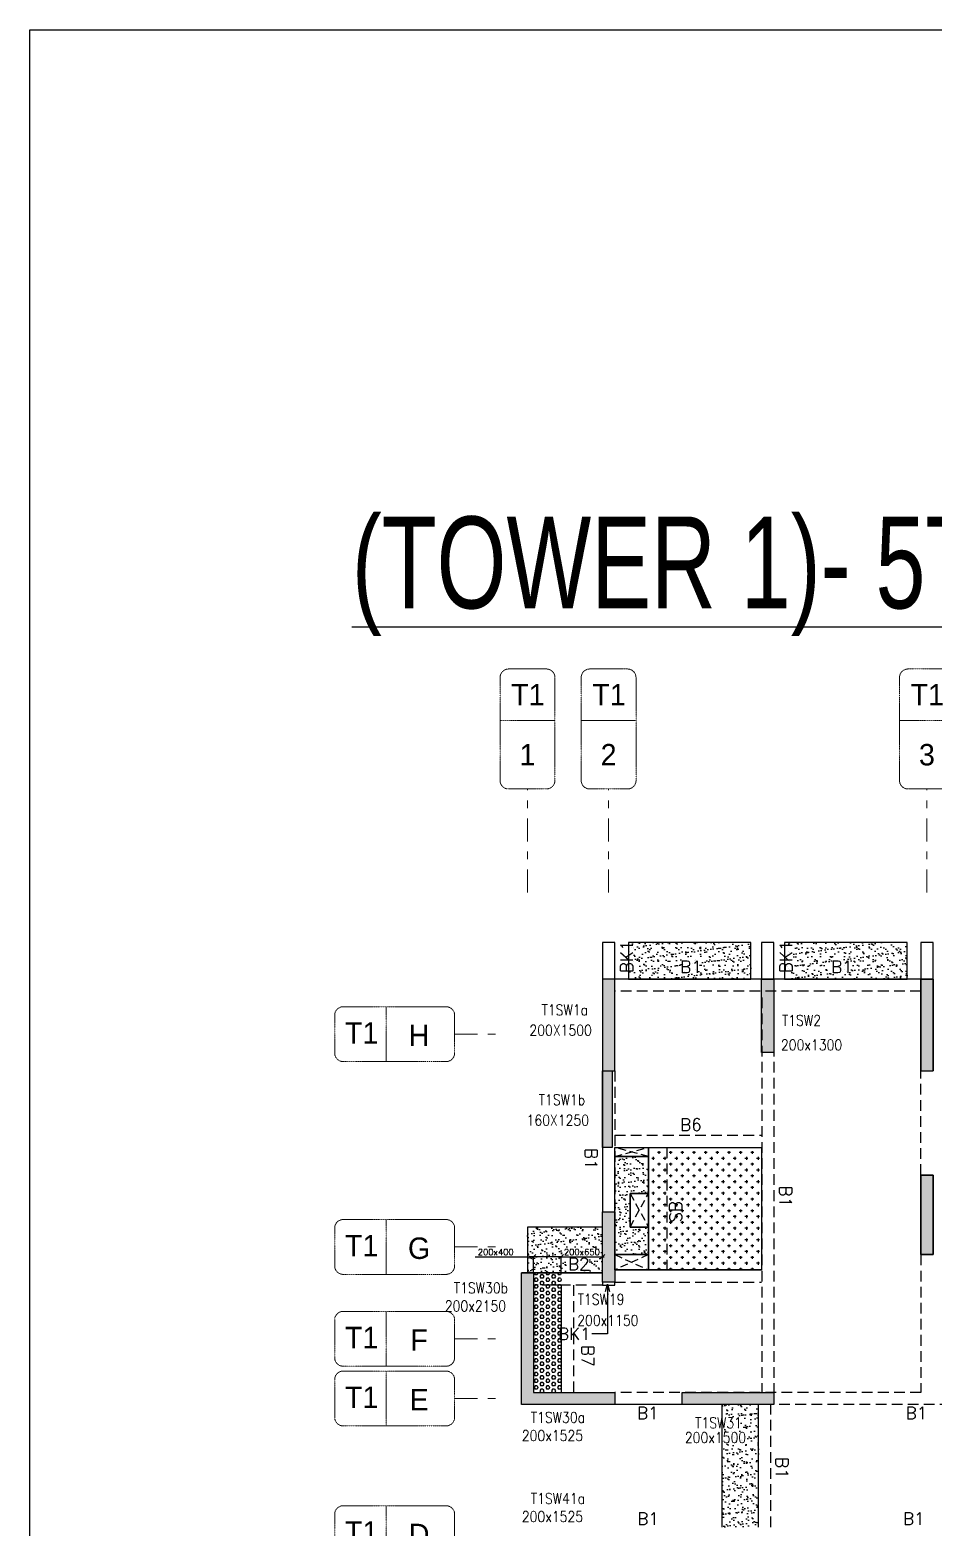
# Model space of a CAD drawing. Header units: millimetres. Extents: x 1078357 to 2594950, y -5122486 to -4636555.
# Drawn here: x 1574105 to 1588858, y -4661446 to -4636994 of the extents above; entities that cross this region are included whole.
import ezdxf
from ezdxf.enums import TextEntityAlignment as Align

# ---------------------------------------------------------------- set-up
doc = ezdxf.new("R2010")
doc.units = ezdxf.units.MM
doc.header["$PDMODE"] = 35
for name, pattern in [('CONTINOUS', [0]), ('DGN STYLE 7', [8.34, 3.75, -1.67, 1.25, -1.67]), ('HIDDEN', [0.375, 0.25, -0.125]), ('New Retail block$0$CONTINOUS', [0])]:
    doc.linetypes.add(name, pattern=pattern)
doc.layers.get('0').update_dxf_attribs({"lineweight": 0})
doc.layers.get('Defpoints').update_dxf_attribs({"lineweight": 0})
for name, color, linetype, lineweight in [('A-_ANOTDIMA_D-', 6, 'Continuous', 13), ('Boundary', 40, 'Continuous', 30), ('COL. NO.', 30, 'Continuous', 25), ('COL. SIZE', 7, 'Continuous', 25), ('DIM', 9, 'Continuous', 25), ('GRID LINE', 8, 'Continuous', 0), ('GRID NO', 8, 'DGN STYLE 7', 13), ('HATCH', 8, 'Continuous', 30)]:
    doc.layers.add(name, color=color, linetype=linetype, lineweight=lineweight)
for name, color, linetype in [('B-200x325', 201, 'HIDDEN'), ('B-200x400', 44, 'HIDDEN'), ('DROP SLAB', 8, 'Continuous'), ('S TEXT', 7, 'Continuous'), ('S-BEAM', 3, 'HIDDEN'), ('S-BEAM NO.', 6, 'Continuous'), ('S-COLUMN', 1, 'Continuous'), ('S-CUTOUT', 8, 'HIDDEN'), ('S-SLAB-PROJECTION', 54, 'New Retail block$0$CONTINOUS'), ('SLAB FOLD', 8, 'Continuous')]:
    doc.layers.add(name, color=color, linetype=linetype)
doc.styles.add('Roman', font='romans')
doc.styles.add('ROMANS', font='romans.shx', dxfattribs={"width": 0.85})
doc.styles.add('SANSSERIF', font='sas_____.pfb')
doc.styles.get("Standard").update_dxf_attribs({"font": 'Adani Regular.ttf', "height": 500})
doc.dimstyles.new('HARESH', dxfattribs={"dimtxt": 150, "dimasz": 75, "dimexe": 0, "dimexo": 0, "dimgap": 25, "dimtad": 1, "dimdec": 0, "dimdsep": 46, "dimtxsty": 'Roman', "dimblk": 'OBLIQUE', "dimcen": 225, "dimdle": 25, "dimclrd": 2, "dimclre": 2, "dimclrt": 7, "dimadec": 8, "dimazin": 1, "dimtfac": 1, "dimtdec": 0, "dimtmove": 0, "dimatfit": 0, "dimfxl": 1, "dimlwd": -1, "dimlwe": -1, "dimarcsym": 0})

# ---------------------------------------------------------------- blocks, each defined once
blk = doc.blocks.new('_Oblique')
at = {"color": 0, "linetype": 'ByBlock', "lineweight": -2}
blk.add_line((-0.5, -0.5), (0.5, 0.5), dxfattribs=at)
blk = doc.blocks.new('*D1401')
at = {"layer": 'Defpoints', "color": 0, "ltscale": 700, "transparency": 16777216}
for p in [(1582333, -4657030), (1582333, -4657296, 0), (1582783, -4657296, 0)]:
    blk.add_point(p, dxfattribs=at)
at = {"layer": 'DIM', "color": 2, "ltscale": 700, "transparency": 16777216}
for p, q in [((1581377, -4657030), (1582333, -4657030)), ((1582333, -4657030), (1582258, -4657030)), ((1582333, -4657296), (1582333, -4657030)), ((1582783, -4657030), (1582333, -4657030)), ((1582783, -4657030), (1582333, -4657030)), ((1582783, -4657296), (1582783, -4657030)), ((1582783, -4657030), (1582858, -4657030))]:
    blk.add_line(p, q, dxfattribs=at)
at = {"layer": 'DIM', "color": 2, "ltscale": 700, "transparency": 16777216, "xscale": 75, "yscale": 75, "zscale": 75}
blk.add_blockref('_Oblique', (1582333, -4657030), dxfattribs=at)
at = {"layer": 'DIM', "color": 2, "ltscale": 700, "transparency": 16777216, "xscale": 75, "yscale": 75, "zscale": 75, "rotation": 180}
blk.add_blockref('_Oblique', (1582783, -4657030), dxfattribs=at)
at = {"layer": 'DIM', "color": 7, "ltscale": 700, "transparency": 16777216, "insert": (1581714, -4656955), "char_height": 150, "attachment_point": 5, "style": 'Roman'}
blk.add_mtext('{\\H0.666667x;200x400}', dxfattribs=at)
blk = doc.blocks.new('*D1402')
at = {"layer": 'Defpoints', "color": 0, "ltscale": 700, "transparency": 16777216}
for p in [(1583458, -4657030), (1582783, -4657296), (1583458, -4657296, 0)]:
    blk.add_point(p, dxfattribs=at)
at = {"layer": 'DIM', "color": 2, "ltscale": 700, "transparency": 16777216}
for p, q in [((1582758, -4657030), (1583483, -4657030)), ((1582783, -4657296), (1582783, -4657030)), ((1583458, -4657296), (1583458, -4657030))]:
    blk.add_line(p, q, dxfattribs=at)
at = {"layer": 'DIM', "color": 2, "ltscale": 700, "transparency": 16777216, "xscale": 75, "yscale": 75, "zscale": 75, "rotation": 180}
blk.add_blockref('_Oblique', (1582783, -4657030), dxfattribs=at)
at = {"layer": 'DIM', "color": 2, "ltscale": 700, "transparency": 16777216, "xscale": 75, "yscale": 75, "zscale": 75}
blk.add_blockref('_Oblique', (1583458, -4657030), dxfattribs=at)
at = {"layer": 'DIM', "color": 7, "ltscale": 700, "transparency": 16777216, "insert": (1583121, -4656955), "char_height": 150, "attachment_point": 5, "style": 'Roman'}
blk.add_mtext('{\\H0.666667x;200x650}', dxfattribs=at)
blk = doc.blocks.new('G$CD63B60BD')
at = {"layer": 'COL. NO.', "linetype": 'Continuous', "style": 'ROMANS', "width": 0.85}
for s, p in [('T1SW1a', (-995, 15309, -320)), ('T1SW2', (2932, 15138, -320)), ('T1SW1b', (-1041, 13841, -320)), ('T1SW30b', (-2429, 10769, -320)), ('T1SW19', (-405, 10582, -320)), ('T1SW30a', (-1171, 8653, -320)), ('T1SW31', (1514, 8565, -320)), ('T1SW41a', (-1171, 7329, -320))]:
    blk.add_text(s, height=175, dxfattribs=at).set_placement(p)
at = {"layer": 'COL. SIZE', "linetype": 'Continuous', "style": 'ROMANS', "width": 0.85}
for s, p in [('200X1500', (-1194, 14976, -320)), ('200x1300', (2915, 14738, -320)), ('160X1250', (-1240, 13507, -320)), ('200x2150', (-2576, 10473, -320)), ('200x1150', (-413, 10238, -320)), ('200x1525', (-1318, 8357, -320)), ('200x1500', (1345, 8325, -320)), ('200x1525', (-1318, 7033, -320))]:
    blk.add_text(s, height=175, dxfattribs=at).set_placement(p)
blk = doc.blocks.new('Tower grid nomenclature-ex')
at = {"layer": 'GRID NO'}
blk.add_lwpolyline([(-1250, -600), (1750, -600, 0.414214), (2000, -350), (2000, 750, 0.414214), (1750, 1000), (-1250, 1000, 0.414214), (-1500, 750), (-1500, -350, 0.414214)], format="xyb", close=True, dxfattribs=at)
blk.add_lwpolyline([(0, 1000), (0, -600)], dxfattribs=at)
at = {"layer": 'GRID NO', "flags": 8}
for p in [(-1235, 400), (1788, 400)]:
    blk.add_attdef('GRID', text='', height=625, dxfattribs=at).set_placement(p, align=Align.MIDDLE_CENTER)

msp = doc.modelspace()

# ---------------------------------------------------------------- hatches: boundary and pattern name
at = {"layer": 'DROP SLAB'}
h = msp.add_hatch(dxfattribs=at)
h.set_pattern_fill('CROSS', color=8, scale=15, angle=180)
h.set_pattern_definition([(180, (1543922.93, -4432348.46), (-95.25, -95.25), [47.625, -142.875]), (270, (1543899.12, -4432324.65), (95.25, -95.25), [47.625, -142.875])])
h.paths.add_polyline_path([(1584208.3, -4655246.2), (1586058.3, -4655246.3), (1586058.3, -4657246.2), (1584208.3, -4657246.1)])
at = {"layer": 'HATCH'}
h = msp.add_hatch(dxfattribs=at)
h.set_pattern_fill('AR-SAND', color=8, scale=3, angle=179.97015)
h.set_pattern_definition([(37.4701541, (-1243725.03, 9335074.12), (-4.7236114, 146.8264517), [0, -115.824, 0, -129.54, 0, -123.825]), (7.4701541, (-1243725.03, 9335074.12), (134.9689868, 214.9772528), [0, -62.484, 0, -104.394, 0, -40.005]), (327.4701541, (-1243818.75, 9335074.16), (237.2979035, 0.3075449), [0, -38.1, 0, -137.16, 0, -179.07]), (317.4701541, (-1243818.75, 9335074.16), (229.1017424, 66.759465), [0, -19.05, 0, -89.916, 0, -102.87])])
h.paths.add_polyline_path([(1585883.5, -4651896.1), (1583883.5, -4651896.1), (1583883.5, -4652496.1), (1585883.5, -4652496.1)])
h = msp.add_hatch(dxfattribs=at)
h.set_pattern_fill('AR-SAND', color=8, scale=3, angle=179.97015)
h.set_pattern_definition([(37.4701541, (-1246275.03, 9335074.12), (-4.7236114, 146.8264517), [0, -115.824, 0, -129.54, 0, -123.825]), (7.4701541, (-1246275.03, 9335074.12), (134.9689868, 214.9772528), [0, -62.484, 0, -104.394, 0, -40.005]), (327.4701541, (-1246368.75, 9335074.16), (237.2979035, 0.3075449), [0, -38.1, 0, -137.16, 0, -179.07]), (317.4701541, (-1246368.75, 9335074.16), (229.1017424, 66.759465), [0, -19.05, 0, -89.916, 0, -102.87])])
h.paths.add_polyline_path([(1588433.5, -4651896.1), (1586433.5, -4651896.1), (1586433.5, -4652496.1), (1588433.5, -4652496.1)])
h = msp.add_hatch(dxfattribs=at)
h.set_pattern_fill('AR-SAND', color=8, scale=3, angle=179.97015)
h.set_pattern_definition([(37.47015413, (-3438174.69, 18703112.5), (-4.72361136, 146.8264517), [0, -115.824, 0, -129.54, 0, -123.825]), (7.4701541, (-3438174.69, 18703112.5), (134.9689868, 214.9772528), [0, -62.484, 0, -104.394, 0, -40.005]), (327.4701541, (-3438268.42, 18703112.55), (237.2979035, 0.3075449), [0, -38.1, 0, -137.16, 0, -179.07]), (317.4701541, (-3438268.42, 18703112.55), (229.1017424, 66.759465), [0, -19.05, 0, -89.916, 0, -102.87])])
h.paths.add_polyline_path([(1583658.3, -4655396.1), (1584208.3, -4655396.1), (1584208.3, -4655996.2), (1583908.3, -4655996.2), (1583908.3, -4656546.1), (1584208.3, -4656546.1), (1584208.3, -4656996.1), (1583658.3, -4656996.1)])
h = msp.add_hatch(dxfattribs=at)
h.set_pattern_fill('AR-SAND', color=8, scale=3, angle=180)
h.set_pattern_definition([(217.5, (1543922.79, -4623624.89), (4.8001, -146.82397), [0, -115.824, 0, -129.54, 0, -123.825]), (187.5, (1543922.8, -4623624.9), (-134.857, -215.0475), [0, -62.484, 0, -104.394, 0, -40.005]), (147.5, (1544016.52, -4623624.89), (-237.2977, -0.43116), [0, -38.1, 0, -137.16, 0, -179.07]), (137.5, (1544016.52, -4623624.9), (-229.0669, -66.8788), [0, -19.05, 0, -89.916, 0, -102.87])])
h.paths.add_polyline_path([(1583458.5, -4656546.1), (1582233.3, -4656546.1), (1582233.3, -4657296.1), (1583458.5, -4657296.1)])
at = {"layer": 'HATCH', "ltscale": 1000}
h = msp.add_hatch(dxfattribs=at)
h.set_pattern_fill('HEX', color=8, scale=10, angle=180)
h.set_pattern_definition([(180, (2683383.17, -9154510.3), (-7e-15, -54.99261315), [31.75, -63.5]), (300, (2683383.17, -9154510.3), (47.625, 27.4963066), [31.75, -63.5]), (240, (2683351.42, -9154510.3), (47.625, -27.4963066), [31.75, -63.5])])
h.paths.add_polyline_path([(1582783.5, -4659235.5), (1582333.5, -4659235.5), (1582333.5, -4657296.1), (1582783.5, -4657296.1)])
at = {"layer": 'HATCH'}
h = msp.add_hatch(dxfattribs=at)
h.set_pattern_fill('AR-SAND', color=8, scale=3, angle=179.97015)
h.set_pattern_definition([(37.4701541, (-2331674.73, 14021843.22), (-4.72361136, 146.8264517), [0, -115.824, 0, -129.54, 0, -123.825]), (7.4701541, (-2331674.73, 14021843.22), (134.9689868, 214.9772528), [0, -62.484, 0, -104.394, 0, -40.005]), (327.4701541, (-2331768.45, 14021843.27), (237.2979035, 0.3075449), [0, -38.1, 0, -137.16, 0, -179.07]), (317.4701541, (-2331768.45, 14021843.27), (229.1017424, 66.759465), [0, -19.05, 0, -89.916, 0, -102.87])])
h.paths.add_polyline_path([(1586008.5, -4659446.2), (1585408.5, -4659446.2), (1585408.5, -4661446.2), (1586008.5, -4661446.2)])
at = {"layer": 'S-COLUMN', "lineweight": 25, "extrusion": (1.00316e-06, 1.91639e-11, 1)}
h = msp.add_hatch(color=1, dxfattribs=at)
h.dxf.hatch_style = 1
h.paths.add_polyline_path([(1583658.3, -4652496.1), (1583458.3, -4652496.1), (1583458.3, -4653996.1), (1583658.3, -4653996.1)])
at = {"layer": 'S-COLUMN', "lineweight": 25}
h = msp.add_hatch(color=1, dxfattribs=at)
h.dxf.hatch_style = 1
h.paths.add_polyline_path([(1586058.3, -4653696.2), (1586258.3, -4653696.2), (1586258.3, -4652496.1), (1586058.3, -4652496.1)])
at = {"layer": 'S-COLUMN', "lineweight": 25, "extrusion": (1.00316e-06, 1.91639e-11, 1)}
h = msp.add_hatch(color=1, dxfattribs=at)
h.dxf.hatch_style = 1
h.paths.add_polyline_path([(1588858.3, -4652496.1), (1588658.3, -4652496.1), (1588658.3, -4653996.1), (1588858.3, -4653996.1)])
at = {"layer": 'S-COLUMN', "lineweight": 25, "extrusion": (1.00316e-06, -2.11765e-11, 1)}
h = msp.add_hatch(color=1, dxfattribs=at)
h.dxf.hatch_style = 1
h.paths.add_polyline_path([(1583618.3, -4655246.3), (1583458.3, -4655246.3), (1583458.3, -4653996.1), (1583618.3, -4653996.1)])
at = {"layer": 'S-COLUMN', "lineweight": 25, "extrusion": (-1.00316e-06, 2.11765e-11, 1)}
h = msp.add_hatch(color=1, dxfattribs=at)
h.dxf.hatch_style = 1
h.paths.add_polyline_path([(1588658.3, -4656996.1), (1588858.3, -4656996.1), (1588858.3, -4655696.1), (1588658.3, -4655696.1)])
at = {"layer": 'S-COLUMN', "lineweight": 25, "extrusion": (1.00316e-06, 1.91639e-11, 1)}
h = msp.add_hatch(color=1, dxfattribs=at)
h.dxf.hatch_style = 1
h.paths.add_polyline_path([(1588858.3, -4656996.1), (1588658.3, -4656996.1), (1588658.3, -4655696.1), (1588858.3, -4655696.1)])
h = msp.add_hatch(color=1, dxfattribs=at)
h.dxf.hatch_style = 1
h.paths.add_polyline_path([(1583658.3, -4657446.1), (1583458.3, -4657446.1), (1583458.3, -4656296.1), (1583658.3, -4656296.1)])
h = msp.add_hatch(color=1, dxfattribs=at)
h.dxf.hatch_style = 1
h.paths.add_polyline_path([(1582333.3, -4659246.1), (1583658.3, -4659246.1), (1583658.3, -4659446.1), (1582133.3, -4659446.1), (1582133.3, -4657296.1), (1582333.3, -4657296.1)])
at = {"layer": 'S-COLUMN', "lineweight": 25}
h = msp.add_hatch(color=1, dxfattribs=at)
h.dxf.hatch_style = 1
h.paths.add_polyline_path([(1584758.3, -4659246.1), (1586258.3, -4659246.1), (1586258.3, -4659446.1), (1584758.3, -4659446.1)])

# ---------------------------------------------------------------- linework, layer by layer
at = {"layer": 'B-200x400', "linetype": 'ByBlock', "ltscale": 500}
msp.add_line((1582783.5, -4657296.1, 0), (1582333.5, -4657296.1, 0), dxfattribs=at)
at = {"layer": 'B-200x400', "linetype": 'HIDDEN', "ltscale": 500}
msp.add_line((1582783.5, -4657496.1, 0), (1582333.5, -4657496.1, 0), dxfattribs=at)
at = {"layer": 'Boundary', "ltscale": 700, "elevation": 0}
msp.add_lwpolyline([(1574104.5, -4636994.1), (1679698.7, -4636994.1), (1679698.7, -4682741.1), (1574104.5, -4682741.1)], close=True, dxfattribs=at)
at = {"layer": 'DROP SLAB', "color": 3, "linetype": 'CONTINOUS', "ltscale": 500, "elevation": 0}
for points in [[(1583658.3, -4655246.3), (1584208.3, -4655246.3), (1584208.3, -4655396.1), (1583658.3, -4655396.1)], [(1583908.3, -4655996.1), (1584208.3, -4655996.1), (1584208.3, -4656546.1), (1583908.3, -4656546.1)], [(1583658.5, -4656996.1), (1584208.3, -4656996.1), (1584208.3, -4657246), (1583658.5, -4657246)]]:
    msp.add_lwpolyline(points, close=True, dxfattribs=at)
msp.add_lwpolyline([(1586058.3, -4655287.7), (1586058.3, -4657246.1), (1584208.3, -4657246.1), (1584208.3, -4655246.3), (1586058.3, -4655246.3)], dxfattribs=at)
at = {"layer": 'GRID LINE', "linetype": 'DGN STYLE 7', "ltscale": 100, "elevation": 0}
for points in [[(1582233, -4651080.4), (1582233, -4649391.5)], [(1583558, -4651080.4), (1583558, -4649391.5)], [(1588758, -4651080.4), (1588758, -4649391.5)], [(1581042.8, -4653396.1), (1581849.9, -4653396.1)], [(1581042.8, -4656871.1), (1581849.9, -4656871.1)], [(1581042.8, -4658371.1), (1581849.9, -4658371.1)], [(1581042.8, -4659346.1), (1581849.9, -4659346.1)]]:
    msp.add_lwpolyline(points, dxfattribs=at)
at = {"layer": 'S-BEAM', "linetype": 'CONTINOUS', "ltscale": 700}
for p, q in [((1583658.3, -4651896.1, 0), (1583458.3, -4651896.1, 0)), ((1583458.3, -4651896.1, 0), (1583458.3, -4652496.1)), ((1583658.3, -4652496.1), (1583658.3, -4651896.1, 0)), ((1586258.3, -4651896.1, 0), (1586058.3, -4651896.1, 0)), ((1586058.3, -4651896.1, 0), (1586058.3, -4652496.1)), ((1586258.3, -4652496.1), (1586258.3, -4651896.1, 0)), ((1588858.3, -4651896.1, 0), (1588658.3, -4651896.1, 0)), ((1588658.3, -4651896.1, 0), (1588658.3, -4652496.1)), ((1588858.3, -4652496.1), (1588858.3, -4651896.1, 0)), ((1588658.5, -4652496.1, 0), (1583658.5, -4652496.1, 0)), ((1583458.5, -4653996.1, 0), (1583458.5, -4656296.1, 0)), ((1583458.5, -4657296.1, 0), (1582133.5, -4657296.1, 0)), ((1582133.5, -4657346.1, 0), (1582133.5, -4657296.1, 0)), ((1583458.3, -4657296.1, 0), (1582783.5, -4657296.1, 0)), ((1583458.3, -4657446.1, 0), (1583458.3, -4657496.1, 0)), ((1586008.5, -4659446, 0), (1583658.5, -4659446, 0)), ((1586008.5, -4661446, 0), (1586008.5, -4659446, 0))]:
    msp.add_line(p, q, dxfattribs=at)
at = {"layer": 'S-BEAM', "linetype": 'HIDDEN', "ltscale": 700}
for p, q in [((1588658.5, -4652696.1, 0), (1583658.5, -4652696.1, 0)), ((1586058.5, -4652796.2, 0), (1586058.5, -4659246, 0)), ((1586258.5, -4652796.2, 0), (1586258.5, -4659246, 0)), ((1583658.5, -4653996.1, 0), (1583658.5, -4656296.1, 0)), ((1588658.5, -4655696.1, 0), (1588658.5, -4653996.1, 0)), ((1584208.2, -4655246.5, 0), (1584208.2, -4657246.3, 0)), ((1584508.2, -4655246.5, 0), (1584508.2, -4657246.3, 0)), ((1588658.5, -4656996.1, 0), (1588658.5, -4659246, 0)), ((1583458.5, -4657496.1, 0), (1582333.5, -4657496.1, 0)), ((1583458.3, -4657496.1, 0), (1582783.5, -4657496.1, 0)), ((1588658.5, -4659246, 0), (1583658.5, -4659246, 0)), ((1586208.5, -4661446, 0), (1586208.5, -4659446, 0)), ((1595183.3, -4659446, 0), (1586308.5, -4659446, 0))]:
    msp.add_line(p, q, dxfattribs=at)
at = {"layer": 'S-BEAM', "ltscale": 700}
for p, q in [((1583658.3, -4655046.3, 0), (1586058.3, -4655046.3, 0)), ((1583458.3, -4656296.1, 0), (1583459, -4656296.1, 0)), ((1583458.5, -4656296.1, 0), (1583459.2, -4656296.1, 0)), ((1583458.3, -4656496.1, 0), (1583458.3, -4656496.1, 0)), ((1583458.5, -4656496.1, 0), (1583458.5, -4656496.1, 0)), ((1582983.5, -4657496.1, 0), (1582983.5, -4659246.1)), ((1583658.5, -4657446.1, 0), (1586058.3, -4657446.1, 0))]:
    msp.add_line(p, q, dxfattribs=at)
at = {"layer": 'S-BEAM', "linetype": 'Continuous', "ltscale": 700}
for p, q in [((1583658.3, -4655246.3, 0), (1586058.3, -4655246.3, 0)), ((1586058.3, -4655246.3, 0), (1586058.3, -4657246.1, 0)), ((1583658.5, -4657246.1, 0), (1586058.3, -4657246.1, 0)), ((1582783.5, -4657496.1, 0), (1582783.5, -4659235.5, 0))]:
    msp.add_line(p, q, dxfattribs=at)
at = {"layer": 'S-BEAM', "linetype": 'Continuous', "ltscale": 700, "elevation": 0}
msp.add_lwpolyline([(1583658.5, -4657446.1), (1583458.5, -4657446.1), (1583458.5, -4657496.3), (1583658.5, -4657496.3)], close=True, dxfattribs=at)
at = {"layer": 'S-COLUMN', "color": 1, "lineweight": 25, "extrusion": (1.00316e-06, 1.91639e-11, 1), "elevation": 1.6}
for points in [[(1583658.3, -4652496.1), (1583458.3, -4652496.1), (1583458.3, -4653996.1), (1583658.3, -4653996.1)], [(1588858.3, -4652496.1), (1588658.3, -4652496.1), (1588658.3, -4653996.1), (1588858.3, -4653996.1)], [(1588858.3, -4656996.1), (1588658.3, -4656996.1), (1588658.3, -4655696.1), (1588858.3, -4655696.1)], [(1583658.3, -4657446.1), (1583458.3, -4657446.1), (1583458.3, -4656296.1), (1583658.3, -4656296.1)]]:
    msp.add_lwpolyline(points, close=True, dxfattribs=at)
at = {"layer": 'S-COLUMN', "color": 1, "lineweight": 25, "elevation": 0}
for points in [[(1586058.3, -4652496.1), (1586258.3, -4652496.1), (1586258.3, -4653696.2), (1586058.3, -4653696.2)], [(1584758.3, -4659246.1), (1586258.3, -4659246.1), (1586258.3, -4659446.1), (1584758.3, -4659446.1)]]:
    msp.add_lwpolyline(points, close=True, dxfattribs=at)
at = {"layer": 'S-COLUMN', "color": 1, "lineweight": 25, "extrusion": (-1.00316e-06, 2.11765e-11, 1), "elevation": -1.6}
msp.add_lwpolyline([(1588658.3, -4653996.1), (1588658.3, -4652496.1), (1588858.3, -4652496.1), (1588858.3, -4653996.1)], dxfattribs=at)
at = {"layer": 'S-COLUMN', "color": 1, "lineweight": 25, "extrusion": (1.00316e-06, -2.11765e-11, 1), "elevation": 1.6}
msp.add_lwpolyline([(1583618.3, -4655246.3), (1583458.3, -4655246.3), (1583458.3, -4653996.1), (1583618.3, -4653996.1)], close=True, dxfattribs=at)
at = {"layer": 'S-COLUMN', "color": 1, "lineweight": 25, "extrusion": (-1.00316e-06, 2.11765e-11, 1), "elevation": -1.6}
msp.add_lwpolyline([(1588658.3, -4656996.1), (1588858.3, -4656996.1), (1588858.3, -4655696.1), (1588658.3, -4655696.1)], close=True, dxfattribs=at)
at = {"layer": 'S-COLUMN', "color": 1, "lineweight": 25, "extrusion": (1.00316e-06, 1.91639e-11, 1), "elevation": 1.6}
msp.add_lwpolyline([(1582333.3, -4659246.1), (1583658.3, -4659246.1), (1583658.3, -4659446.1), (1582133.3, -4659446.1), (1582133.3, -4657296.1), (1582333.3, -4657296.1), (1582333.3, -4659246.1)], dxfattribs=at)
at = {"layer": 'S-CUTOUT', "ltscale": 500}
for p, q in [((1583658.3, -4655396.1, 0), (1584208.3, -4655246.3, 0)), ((1584208.3, -4655396.1, 0), (1583659.1, -4655246.3, 0)), ((1583908.3, -4655996.1), (1584208.3, -4656546.1)), ((1583908.3, -4656546.1), (1584208.3, -4655996.2, 0)), ((1583658.3, -4656996.1), (1584208.3, -4657246.1, 0)), ((1584208.3, -4656996.1, 0), (1583658.5, -4657246.1, 0))]:
    msp.add_line(p, q, dxfattribs=at)
at = {"layer": 'S-SLAB-PROJECTION'}
msp.add_line((1585408.5, -4659446.1, 0), (1585408.5, -4661446.1, 0), dxfattribs=at)
at = {"layer": 'S-SLAB-PROJECTION', "elevation": 0}
for points in [[(1585883.5, -4651896.1), (1583883.5, -4651896.1), (1583883.5, -4652496.1), (1585883.5, -4652496.1)], [(1588433.5, -4651896.1), (1586433.5, -4651896.1), (1586433.5, -4652496.1), (1588433.5, -4652496.1)], [(1583458.3, -4656546.1), (1582233.3, -4656546), (1582233.3, -4657296.1), (1583458.3, -4657296.1)]]:
    msp.add_lwpolyline(points, close=True, dxfattribs=at)
at = {"layer": 'SLAB FOLD', "color": 8, "ltscale": 1000, "elevation": 0}
msp.add_lwpolyline([(1583658.3, -4655396.1), (1584208.3, -4655396.1), (1584208.3, -4655996.2), (1583908.3, -4655996.2), (1583908.3, -4656546.1), (1584208.3, -4656546.1), (1584208.3, -4656996.1), (1583658.3, -4656996.1), (1583658.3, -4655396.1)], dxfattribs=at)

# ---------------------------------------------------------------- block references
at = {"layer": 'A-_ANOTDIMA_D-', "color": 2, "ltscale": 700}
msp.add_blockref('G$CD63B60BD', (1583458.3, -4668396.1, 0), dxfattribs=at)
at = {"layer": 'GRID NO'}
ref = msp.add_blockref('Tower grid nomenclature-ex', (1582121, -4648271.5, 0), dxfattribs=dict(at, xscale=0.56, yscale=0.56, zscale=0.56, rotation=270))
ref.add_attrib('GRID', '1', dxfattribs={"height": 350}).set_placement((1582233, -4648831.5, 0), align=Align.MIDDLE_CENTER)
ref.add_attrib('GRID', 'T1', dxfattribs={"height": 350}).set_placement((1582238.9, -4647851.5, 0), align=Align.MIDDLE_CENTER)
ref = msp.add_blockref('Tower grid nomenclature-ex', (1583446, -4648271.5, 0), dxfattribs=dict(at, xscale=0.56, yscale=0.56, zscale=0.56, rotation=270))
ref.add_attrib('GRID', '2', dxfattribs={"height": 350}).set_placement((1583558, -4648831.5, 0), align=Align.MIDDLE_CENTER)
ref.add_attrib('GRID', 'T1', dxfattribs={"height": 350}).set_placement((1583563.9, -4647851.5, 0), align=Align.MIDDLE_CENTER)
ref = msp.add_blockref('Tower grid nomenclature-ex', (1588646, -4648271.5, 0), dxfattribs=dict(at, xscale=0.56, yscale=0.56, zscale=0.56, rotation=270))
ref.add_attrib('GRID', '3', dxfattribs={"height": 350}).set_placement((1588758, -4648831.5, 0), align=Align.MIDDLE_CENTER)
ref.add_attrib('GRID', 'T1', dxfattribs={"height": 350}).set_placement((1588763.9, -4647851.5, 0), align=Align.MIDDLE_CENTER)
ref = msp.add_blockref('Tower grid nomenclature-ex', (1579922.8, -4653508.1, 0), dxfattribs=dict(at, xscale=0.56, yscale=0.56, zscale=0.56))
ref.add_attrib('GRID', 'H', dxfattribs={"height": 350}).set_placement((1580462.3, -4653416.6, 0), align=Align.MIDDLE_CENTER)
ref.add_attrib('GRID', 'T1', dxfattribs={"height": 350}).set_placement((1579523.3, -4653375.6, 0), align=Align.MIDDLE_CENTER)
ref = msp.add_blockref('Tower grid nomenclature-ex', (1579922.8, -4656983.1, 0), dxfattribs=dict(at, xscale=0.56, yscale=0.56, zscale=0.56))
ref.add_attrib('GRID', 'G', dxfattribs={"height": 350}).set_placement((1580462.3, -4656891.6, 0), align=Align.MIDDLE_CENTER)
ref.add_attrib('GRID', 'T1', dxfattribs={"height": 350}).set_placement((1579523.3, -4656850.6, 0), align=Align.MIDDLE_CENTER)
ref = msp.add_blockref('Tower grid nomenclature-ex', (1579922.8, -4658483.1, 0), dxfattribs=dict(at, xscale=0.56, yscale=0.56, zscale=0.56))
ref.add_attrib('GRID', 'F', dxfattribs={"height": 350}).set_placement((1580462.3, -4658391.6, 0), align=Align.MIDDLE_CENTER)
ref.add_attrib('GRID', 'T1', dxfattribs={"height": 350}).set_placement((1579523.3, -4658350.6, 0), align=Align.MIDDLE_CENTER)
ref = msp.add_blockref('Tower grid nomenclature-ex', (1579922.8, -4659458.1, 0), dxfattribs=dict(at, xscale=0.56, yscale=0.56, zscale=0.56))
ref.add_attrib('GRID', 'E', dxfattribs={"height": 350}).set_placement((1580462.3, -4659366.6, 0), align=Align.MIDDLE_CENTER)
ref.add_attrib('GRID', 'T1', dxfattribs={"height": 350}).set_placement((1579523.3, -4659325.6, 0), align=Align.MIDDLE_CENTER)
ref = msp.add_blockref('Tower grid nomenclature-ex', (1579922.8, -4661658.1, 0), dxfattribs=dict(at, xscale=0.56, yscale=0.56, zscale=0.56))
ref.add_attrib('GRID', 'D', dxfattribs={"height": 350}).set_placement((1580462.3, -4661566.6, 0), align=Align.MIDDLE_CENTER)
ref.add_attrib('GRID', 'T1', dxfattribs={"height": 350}).set_placement((1579523.3, -4661525.6, 0), align=Align.MIDDLE_CENTER)

# ---------------------------------------------------------------- texts
at = {"layer": 'B-200x325', "linetype": 'Continuous', "ltscale": 700, "style": 'ROMANS'}
msp.add_text('B6', height=200, rotation=359.99906, dxfattribs=at).set_placement((1584727.8, -4654974.2, -2.7))
at = {"layer": 'S TEXT', "color": 1, "extrusion": (-1.33677e-08, 3.74197e-09, 1), "style": 'SANSSERIF', "width": 0.7}
msp.add_text('%%U(TOWER 1)- 5TH FLOOR ROOF SLAB', height=1500, dxfattribs=at).set_placement((1579364.1, -4646441.2, 0.2))
at = {"layer": 'S-BEAM NO.', "linetype": 'CONTINOUS', "ltscale": 700, "style": 'ROMANS'}
for p in [(1583954, -4652395.8, 50), (1586554, -4652395.8, 50)]:
    msp.add_text('BK1', height=200, rotation=90, dxfattribs=at).set_placement(p)
at = {"layer": 'S-BEAM NO.', "linetype": 'HIDDEN', "ltscale": 500, "style": 'ROMANS'}
for rotation, p in [(359.99906, (1584727.8, -4652395.8, -2.7)), (359.99906, (1587193, -4652395.8, -2.7)), (269.99906, (1583172.5, -4655258.3, -2.7)), (269.99906, (1586349, -4655871.1, -2.7)), (359.99906, (1584020.8, -4659683.3, -2.7)), (359.99906, (1588409.6, -4659683.3, -2.7)), (269.99906, (1586292.4, -4660305.6, -2.7)), (0.00094, (1584026.1, -4661408.9, -2.7)), (0.00094, (1588367.7, -4661408.9, -2.7))]:
    msp.add_text('B1', height=200, rotation=rotation, dxfattribs=at).set_placement(p)
at = {"layer": 'S-BEAM NO.', "linetype": 'Continuous', "ltscale": 700, "style": 'ROMANS'}
for s, rotation, p in [('SB', 90.00094, (1584752.9, -4656470.6, -2.7)), ('BK1', 0.00094, (1582729.6, -4658390.1, -2.7)), ('B7', 269.99906, (1583118.3, -4658475.7, -2.7))]:
    msp.add_text(s, height=200, rotation=rotation, dxfattribs=at).set_placement(p)
at = {"layer": 'S-BEAM NO.', "linetype": 'Continuous', "ltscale": 500, "style": 'ROMANS'}
msp.add_text('B2', height=200, dxfattribs=at).set_placement((1582894, -4657249, -2.7))

# ---------------------------------------------------------------- dimensions: what is measured, and where the dimension line sits
at = {"layer": 'DIM', "ltscale": 700}
dim = msp.add_linear_dim(base=(1582333.5, -4657030.1, 0), p1=(1582783.5, -4657296.1, 0), p2=(1582333.5, -4657296.1, 0), text='{\\H0.666667x;200x400}', dimstyle='HARESH', override={"dimtxsty": 'Roman', "dimtmove": 1}, dxfattribs=at)
dim.commit()
dim.dimension.update_dxf_attribs({"geometry": '*D1401', "text_midpoint": (1581714.1, -4657051.8, 0), "dimtype": 160})
dim = msp.add_linear_dim(base=(1583458.5, -4657030.1, 0), p1=(1582783.5, -4657296.1, 0), p2=(1583458.5, -4657296.1, 0), text='{\\H0.666667x;200x650}', dimstyle='HARESH', override={"dimtxsty": 'Roman', "dimtmove": 1}, dxfattribs=at)
dim.commit()
dim.dimension.update_dxf_attribs({"geometry": '*D1402', "text_midpoint": (1583121, -4656955.1, 0)})

# ---------------------------------------------------------------- leaders
at = {"layer": 'S-BEAM NO.', "linetype": 'Continuous', "ltscale": 700}
msp.add_leader([(1583542.1, -4657476.4, 0), (1583542.1, -4658287.8, 0), (1583283.2, -4658287.8, 0)], dimstyle='HARESH', override={"dimasz": 125, "dimgap": 25, "dimtad": 0, "dimldrblk": 'Open30'}, dxfattribs=at)

doc.saveas('drawing.dxf')
